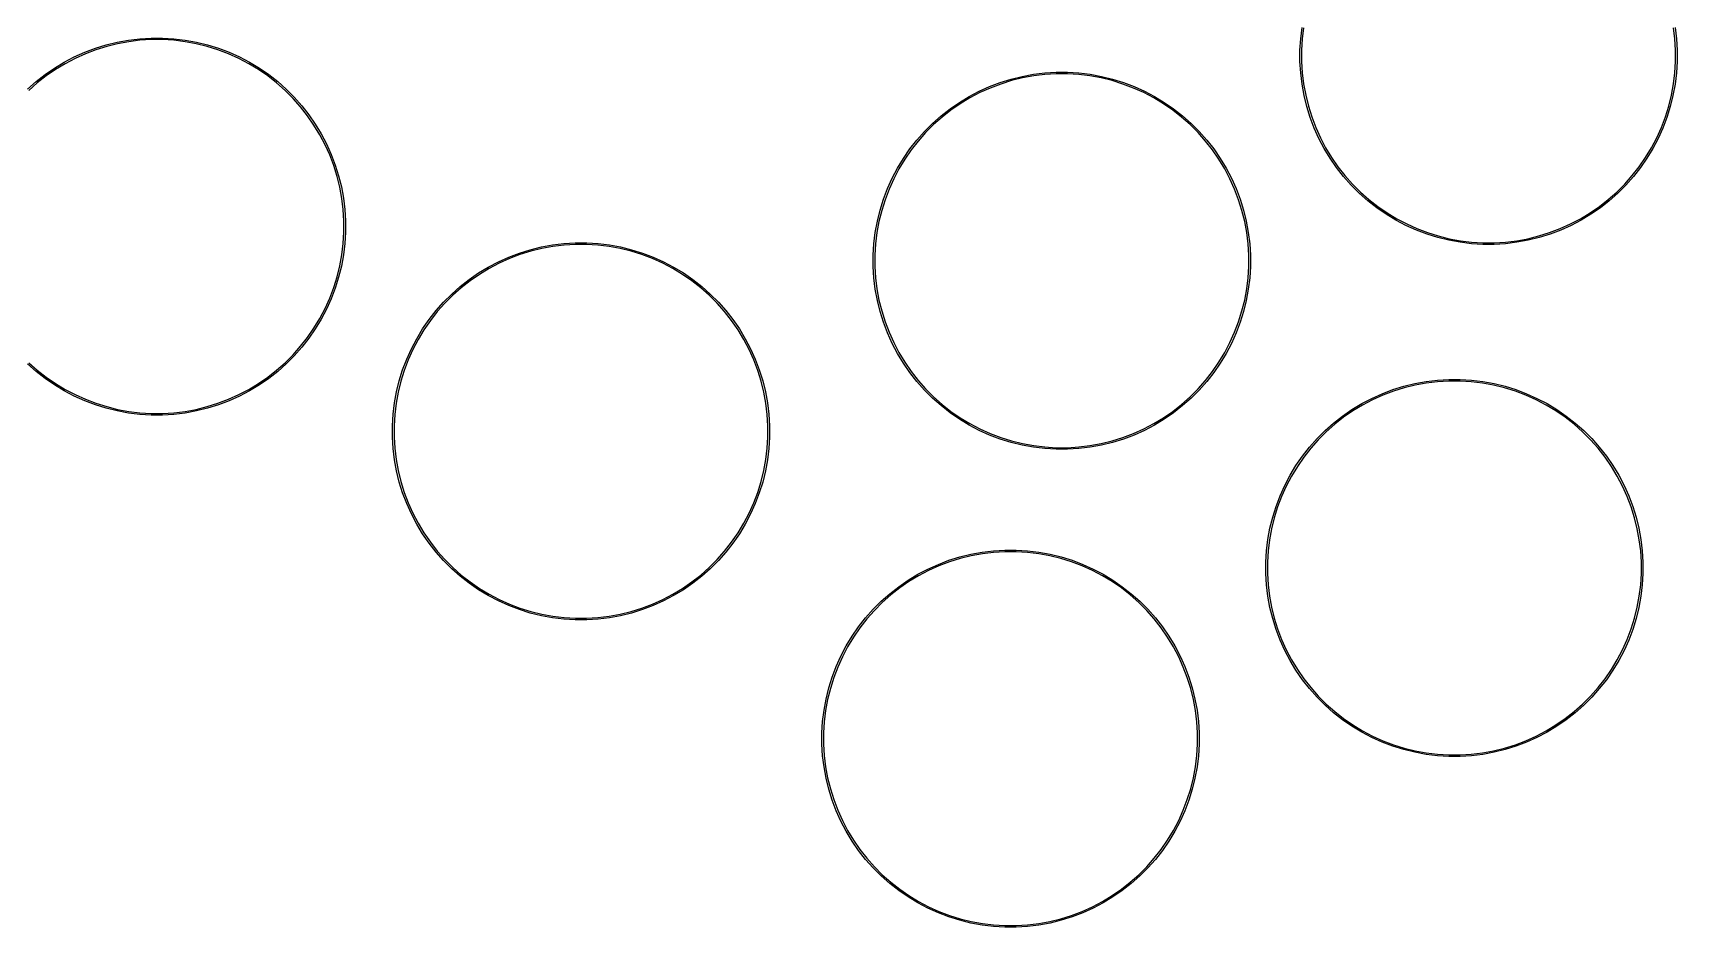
# Model space of a CAD drawing. Extents: x 50 to 347, y -240 to -30.
# Drawn here: x 150.7 to 247, y -133 to -80.7 of the extents above; entities that cross this region are included whole.
import ezdxf

# ---------------------------------------------------------------- set-up
doc = ezdxf.new("R2010")
doc.units = 0
doc.layers.add('BLACK', color=7, linetype='CONTINUOUS')

msp = doc.modelspace()

# ---------------------------------------------------------------- linework, layer by layer
at = {"layer": 'BLACK', "linetype": 'CONTINUOUS'}
for p, q in [((224.914809, -80.999453), (224.995266, -80.336833)), ((225.089186, -80.351128), (225.009421, -81.008051)), ((246.829511, -81.008051), (246.749746, -80.351128)), ((246.843666, -80.336833), (246.924123, -80.999453)), ((153.082133, -82.064542), (153.690814, -81.790597)), ((153.690814, -81.790597), (154.314925, -81.553903)), ((154.345915, -81.643708), (153.72717, -81.878368)), ((154.314925, -81.553903), (154.952189, -81.355324)), ((154.9777, -81.446836), (154.345915, -81.643708)), ((154.952189, -81.355324), (155.60028, -81.195584)), ((155.620219, -81.28847), (154.9777, -81.446836)), ((155.60028, -81.195584), (156.256833, -81.075266)), ((156.271128, -81.169186), (155.620219, -81.28847)), ((156.256833, -81.075266), (156.919453, -80.994809)), ((156.928051, -81.089421), (156.271128, -81.169186)), ((156.919453, -80.994809), (157.585723, -80.954507)), ((157.588592, -81.049466), (156.928051, -81.089421)), ((157.585723, -80.954507), (158.253209, -80.954507)), ((158.25034, -81.049466), (157.588592, -81.049466)), ((158.910881, -81.089421), (158.25034, -81.049466)), ((158.253209, -80.954507), (158.919479, -80.994809)), ((159.567804, -81.169186), (158.910881, -81.089421)), ((158.919479, -80.994809), (159.582099, -81.075266)), ((160.218713, -81.28847), (159.567804, -81.169186)), ((159.582099, -81.075266), (160.238652, -81.195584)), ((160.861232, -81.446836), (160.218713, -81.28847)), ((160.238652, -81.195584), (160.886743, -81.355324)), ((161.493017, -81.643708), (160.861232, -81.446836)), ((160.886743, -81.355324), (161.524007, -81.553903)), ((162.111762, -81.878368), (161.493017, -81.643708)), ((161.524007, -81.553903), (162.148118, -81.790597)), ((162.148118, -81.790597), (162.756799, -82.064542)), ((224.874507, -81.665723), (224.914809, -80.999453)), ((224.874507, -81.668592), (224.874507, -81.665723)), ((224.874507, -82.333209), (224.874507, -81.668592)), ((225.009421, -81.008051), (224.969466, -81.668592)), ((224.969466, -81.668592), (224.969466, -82.33034)), ((246.869466, -81.668592), (246.829511, -81.008051)), ((246.869466, -82.33034), (246.869466, -81.668592)), ((246.924123, -80.999453), (246.964425, -81.665723)), ((246.964425, -81.665723), (246.964425, -82.333209)), ((151.370549, -83.099231), (151.91988, -82.720055)), ((151.971461, -82.799835), (151.426853, -83.17575)), ((151.91988, -82.720055), (152.491103, -82.374739)), ((152.537773, -82.457487), (151.971461, -82.799835)), ((152.491103, -82.374739), (153.082133, -82.064542)), ((153.123722, -82.149958), (152.537773, -82.457487)), ((153.72717, -81.878368), (153.123722, -82.149958)), ((162.71521, -82.149958), (162.111762, -81.878368)), ((163.301159, -82.457487), (162.71521, -82.149958)), ((162.756799, -82.064542), (163.347829, -82.374739)), ((163.867471, -82.799835), (163.301159, -82.457487)), ((163.347829, -82.374739), (163.919052, -82.720055)), ((164.412079, -83.17575), (163.867471, -82.799835)), ((163.919052, -82.720055), (164.468383, -83.099231)), ((224.914809, -82.999479), (224.874507, -82.333209)), ((224.969466, -82.33034), (225.009421, -82.990881)), ((246.829511, -82.990881), (246.869466, -82.33034)), ((246.964425, -82.333209), (246.924123, -82.999479)), ((150.345493, -83.953508), (150.845114, -83.510883)), ((150.905936, -83.583863), (150.41061, -84.022683)), ((150.845114, -83.510883), (151.370549, -83.099231)), ((151.426853, -83.17575), (150.905936, -83.583863)), ((164.932996, -83.583863), (164.412079, -83.17575)), ((164.468383, -83.099231), (164.993818, -83.510883)), ((165.428322, -84.022683), (164.932996, -83.583863)), ((164.993818, -83.510883), (165.493439, -83.953508)), ((206.695814, -83.795597), (207.319925, -83.558903)), ((207.350915, -83.648708), (206.73217, -83.883368)), ((207.319925, -83.558903), (207.957189, -83.360324)), ((207.9827, -83.451836), (207.350915, -83.648708)), ((207.957189, -83.360324), (208.60528, -83.200584)), ((208.625219, -83.29347), (207.9827, -83.451836)), ((208.60528, -83.200584), (209.261833, -83.080266)), ((209.276128, -83.174186), (208.625219, -83.29347)), ((209.261833, -83.080266), (209.924453, -82.999809)), ((209.933051, -83.094421), (209.276128, -83.174186)), ((209.924453, -82.999809), (210.590723, -82.959507)), ((210.593592, -83.054466), (209.933051, -83.094421)), ((210.590723, -82.959507), (211.258209, -82.959507)), ((211.25534, -83.054466), (210.593592, -83.054466)), ((211.915881, -83.094421), (211.25534, -83.054466)), ((211.258209, -82.959507), (211.924479, -82.999809)), ((212.572804, -83.174186), (211.915881, -83.094421)), ((211.924479, -82.999809), (212.587099, -83.080266)), ((213.223713, -83.29347), (212.572804, -83.174186)), ((212.587099, -83.080266), (213.243652, -83.200584)), ((213.866232, -83.451836), (213.223713, -83.29347)), ((213.243652, -83.200584), (213.891743, -83.360324)), ((214.498017, -83.648708), (213.866232, -83.451836)), ((213.891743, -83.360324), (214.529007, -83.558903)), ((215.116762, -83.883368), (214.498017, -83.648708)), ((214.529007, -83.558903), (215.153118, -83.795597)), ((224.995266, -83.662099), (224.914809, -82.999479)), ((225.115584, -84.318652), (224.995266, -83.662099)), ((225.009421, -82.990881), (225.089186, -83.647804)), ((225.089186, -83.647804), (225.20847, -84.298713)), ((246.630462, -84.298713), (246.749746, -83.647804)), ((246.843666, -83.662099), (246.723348, -84.318652)), ((246.749746, -83.647804), (246.829511, -82.990881)), ((246.924123, -82.999479), (246.843666, -83.662099)), ((165.896249, -84.49061), (165.428322, -84.022683)), ((165.493439, -83.953508), (165.965424, -84.425493)), ((166.335069, -84.985936), (165.896249, -84.49061)), ((165.965424, -84.425493), (166.408049, -84.925114)), ((204.375549, -85.104231), (204.92488, -84.725055)), ((204.92488, -84.725055), (205.496103, -84.379739)), ((205.542773, -84.462487), (204.976461, -84.804835)), ((205.496103, -84.379739), (206.087133, -84.069542)), ((206.128722, -84.154958), (205.542773, -84.462487)), ((206.087133, -84.069542), (206.695814, -83.795597)), ((206.73217, -83.883368), (206.128722, -84.154958)), ((215.72021, -84.154958), (215.116762, -83.883368)), ((215.153118, -83.795597), (215.761799, -84.069542)), ((216.306159, -84.462487), (215.72021, -84.154958)), ((215.761799, -84.069542), (216.352829, -84.379739)), ((216.872471, -84.804835), (216.306159, -84.462487)), ((216.352829, -84.379739), (216.924052, -84.725055)), ((216.924052, -84.725055), (217.473383, -85.104231)), ((225.275324, -84.966743), (225.115584, -84.318652)), ((225.20847, -84.298713), (225.366836, -84.941232)), ((246.472096, -84.941232), (246.630462, -84.298713)), ((246.723348, -84.318652), (246.563608, -84.966743)), ((166.743182, -85.506853), (166.335069, -84.985936)), ((166.408049, -84.925114), (166.819701, -85.450549)), ((167.119097, -86.051461), (166.743182, -85.506853)), ((166.819701, -85.450549), (167.198877, -85.99988)), ((203.350493, -85.958508), (203.850114, -85.515883)), ((203.910936, -85.588863), (203.41561, -86.027683)), ((203.850114, -85.515883), (204.375549, -85.104231)), ((204.431853, -85.18075), (203.910936, -85.588863)), ((204.976461, -84.804835), (204.431853, -85.18075)), ((217.417079, -85.18075), (216.872471, -84.804835)), ((217.937996, -85.588863), (217.417079, -85.18075)), ((217.473383, -85.104231), (217.998818, -85.515883)), ((218.433322, -86.027683), (217.937996, -85.588863)), ((217.998818, -85.515883), (218.498439, -85.958508)), ((225.473903, -85.604007), (225.275324, -84.966743)), ((225.366836, -84.941232), (225.563708, -85.573017)), ((225.710597, -86.228118), (225.473903, -85.604007)), ((225.563708, -85.573017), (225.798368, -86.191762)), ((246.040564, -86.191762), (246.275224, -85.573017)), ((246.365029, -85.604007), (246.128335, -86.228118)), ((246.275224, -85.573017), (246.472096, -84.941232)), ((246.563608, -84.966743), (246.365029, -85.604007)), ((167.461445, -86.617773), (167.119097, -86.051461)), ((167.198877, -85.99988), (167.544193, -86.571103)), ((167.768974, -87.203722), (167.461445, -86.617773)), ((167.544193, -86.571103), (167.85439, -87.162133)), ((202.435883, -86.930114), (202.878508, -86.430493)), ((202.947683, -86.49561), (202.508863, -86.990936)), ((202.878508, -86.430493), (203.350493, -85.958508)), ((203.41561, -86.027683), (202.947683, -86.49561)), ((218.901249, -86.49561), (218.433322, -86.027683)), ((218.498439, -85.958508), (218.970424, -86.430493)), ((219.340069, -86.990936), (218.901249, -86.49561)), ((218.970424, -86.430493), (219.413049, -86.930114)), ((225.984542, -86.836799), (225.710597, -86.228118)), ((225.798368, -86.191762), (226.069958, -86.79521)), ((245.768974, -86.79521), (246.040564, -86.191762)), ((246.128335, -86.228118), (245.85439, -86.836799)), ((168.040564, -87.80717), (167.768974, -87.203722)), ((167.85439, -87.162133), (168.128335, -87.770814)), ((201.645055, -88.00488), (202.024231, -87.455549)), ((202.10075, -87.511853), (201.724835, -88.056461)), ((202.024231, -87.455549), (202.435883, -86.930114)), ((202.508863, -86.990936), (202.10075, -87.511853)), ((219.748182, -87.511853), (219.340069, -86.990936)), ((219.413049, -86.930114), (219.824701, -87.455549)), ((220.124097, -88.056461), (219.748182, -87.511853)), ((219.824701, -87.455549), (220.203877, -88.00488)), ((226.294739, -87.427829), (225.984542, -86.836799)), ((226.069958, -86.79521), (226.377487, -87.381159)), ((226.640055, -87.999052), (226.294739, -87.427829)), ((226.377487, -87.381159), (226.719835, -87.947471)), ((245.119097, -87.947471), (245.461445, -87.381159)), ((245.544193, -87.427829), (245.198877, -87.999052)), ((245.461445, -87.381159), (245.768974, -86.79521)), ((245.85439, -86.836799), (245.544193, -87.427829)), ((168.275224, -88.425915), (168.040564, -87.80717)), ((168.128335, -87.770814), (168.365029, -88.394925)), ((168.472096, -89.0577), (168.275224, -88.425915)), ((168.365029, -88.394925), (168.563608, -89.032189)), ((200.989542, -89.167133), (201.299739, -88.576103)), ((201.299739, -88.576103), (201.645055, -88.00488)), ((201.724835, -88.056461), (201.382487, -88.622773)), ((220.466445, -88.622773), (220.124097, -88.056461)), ((220.203877, -88.00488), (220.549193, -88.576103)), ((220.549193, -88.576103), (220.85939, -89.167133)), ((227.019231, -88.548383), (226.640055, -87.999052)), ((226.719835, -87.947471), (227.09575, -88.492079)), ((227.430883, -89.073818), (227.019231, -88.548383)), ((227.09575, -88.492079), (227.503863, -89.012996)), ((244.335069, -89.012996), (244.743182, -88.492079)), ((244.819701, -88.548383), (244.408049, -89.073818)), ((244.743182, -88.492079), (245.119097, -87.947471)), ((245.198877, -87.999052), (244.819701, -88.548383)), ((168.630462, -89.700219), (168.472096, -89.0577)), ((168.563608, -89.032189), (168.723348, -89.68028)), ((200.715597, -89.775814), (200.989542, -89.167133)), ((201.074958, -89.208722), (200.803368, -89.81217)), ((201.382487, -88.622773), (201.074958, -89.208722)), ((220.773974, -89.208722), (220.466445, -88.622773)), ((221.045564, -89.81217), (220.773974, -89.208722)), ((220.85939, -89.167133), (221.133335, -89.775814)), ((227.873508, -89.573439), (227.430883, -89.073818)), ((227.503863, -89.012996), (227.942683, -89.508322)), ((227.942683, -89.508322), (228.41061, -89.976249)), ((243.428322, -89.976249), (243.896249, -89.508322)), ((243.896249, -89.508322), (244.335069, -89.012996)), ((244.408049, -89.073818), (243.965424, -89.573439)), ((168.749746, -90.351128), (168.630462, -89.700219)), ((168.723348, -89.68028), (168.843666, -90.336833)), ((168.829511, -91.008051), (168.749746, -90.351128)), ((168.843666, -90.336833), (168.924123, -90.999453)), ((200.280324, -91.037189), (200.478903, -90.399925)), ((200.568708, -90.430915), (200.371836, -91.0627)), ((200.478903, -90.399925), (200.715597, -89.775814)), ((200.803368, -89.81217), (200.568708, -90.430915)), ((221.280224, -90.430915), (221.045564, -89.81217)), ((221.133335, -89.775814), (221.370029, -90.399925)), ((221.477096, -91.0627), (221.280224, -90.430915)), ((221.370029, -90.399925), (221.568608, -91.037189)), ((228.345493, -90.045424), (227.873508, -89.573439)), ((228.845114, -90.488049), (228.345493, -90.045424)), ((228.41061, -89.976249), (228.905936, -90.415069)), ((229.370549, -90.899701), (228.845114, -90.488049)), ((228.905936, -90.415069), (229.426853, -90.823182)), ((242.412079, -90.823182), (242.932996, -90.415069)), ((242.993818, -90.488049), (242.468383, -90.899701)), ((242.932996, -90.415069), (243.428322, -89.976249)), ((243.493439, -90.045424), (242.993818, -90.488049)), ((243.965424, -89.573439), (243.493439, -90.045424)), ((168.869466, -91.668592), (168.829511, -91.008051)), ((168.924123, -90.999453), (168.964425, -91.665723)), ((200.120584, -91.68528), (200.280324, -91.037189)), ((200.371836, -91.0627), (200.21347, -91.705219)), ((221.635462, -91.705219), (221.477096, -91.0627)), ((221.568608, -91.037189), (221.728348, -91.68528)), ((229.91988, -91.278877), (229.370549, -90.899701)), ((229.426853, -90.823182), (229.971461, -91.199097)), ((230.491103, -91.624193), (229.91988, -91.278877)), ((229.971461, -91.199097), (230.537773, -91.541445)), ((241.301159, -91.541445), (241.867471, -91.199097)), ((241.919052, -91.278877), (241.347829, -91.624193)), ((241.867471, -91.199097), (242.412079, -90.823182)), ((242.468383, -90.899701), (241.919052, -91.278877)), ((168.829511, -92.990881), (168.869466, -92.33034)), ((168.869466, -92.33034), (168.869466, -91.668592)), ((168.964425, -92.333209), (168.924123, -92.999479)), ((168.964425, -91.665723), (168.964425, -92.333209)), ((199.919809, -93.004453), (200.000266, -92.341833)), ((200.000266, -92.341833), (200.120584, -91.68528)), ((200.094186, -92.356128), (200.014421, -93.013051)), ((200.21347, -91.705219), (200.094186, -92.356128)), ((221.754746, -92.356128), (221.635462, -91.705219)), ((221.728348, -91.68528), (221.848666, -92.341833)), ((221.834511, -93.013051), (221.754746, -92.356128)), ((221.848666, -92.341833), (221.929123, -93.004453)), ((231.082133, -91.93439), (230.491103, -91.624193)), ((230.537773, -91.541445), (231.123722, -91.848974)), ((231.690814, -92.208335), (231.082133, -91.93439)), ((231.123722, -91.848974), (231.72717, -92.120564)), ((232.314925, -92.445029), (231.690814, -92.208335)), ((231.72717, -92.120564), (232.345915, -92.355224)), ((232.952189, -92.643608), (232.314925, -92.445029)), ((232.345915, -92.355224), (232.9777, -92.552096)), ((238.861232, -92.552096), (239.493017, -92.355224)), ((239.524007, -92.445029), (238.886743, -92.643608)), ((239.493017, -92.355224), (240.111762, -92.120564)), ((240.148118, -92.208335), (239.524007, -92.445029)), ((240.111762, -92.120564), (240.71521, -91.848974)), ((240.756799, -91.93439), (240.148118, -92.208335)), ((240.71521, -91.848974), (241.301159, -91.541445)), ((241.347829, -91.624193), (240.756799, -91.93439)), ((168.749746, -93.647804), (168.829511, -92.990881)), ((168.924123, -92.999479), (168.843666, -93.662099)), ((179.154925, -93.553903), (179.792189, -93.355324)), ((179.792189, -93.355324), (180.44028, -93.195584)), ((180.460219, -93.28847), (179.8177, -93.446836)), ((180.44028, -93.195584), (181.096833, -93.075266)), ((181.111128, -93.169186), (180.460219, -93.28847)), ((181.096833, -93.075266), (181.759453, -92.994809)), ((181.768051, -93.089421), (181.111128, -93.169186)), ((181.759453, -92.994809), (182.425723, -92.954507)), ((182.428592, -93.049466), (181.768051, -93.089421)), ((182.425723, -92.954507), (183.093209, -92.954507)), ((183.09034, -93.049466), (182.428592, -93.049466)), ((183.750881, -93.089421), (183.09034, -93.049466)), ((183.093209, -92.954507), (183.759479, -92.994809)), ((184.407804, -93.169186), (183.750881, -93.089421)), ((183.759479, -92.994809), (184.422099, -93.075266)), ((185.058713, -93.28847), (184.407804, -93.169186)), ((184.422099, -93.075266), (185.078652, -93.195584)), ((185.701232, -93.446836), (185.058713, -93.28847)), ((185.078652, -93.195584), (185.726743, -93.355324)), ((185.726743, -93.355324), (186.364007, -93.553903)), ((199.879507, -93.670723), (199.919809, -93.004453)), ((200.014421, -93.013051), (199.974466, -93.673592)), ((221.874466, -93.673592), (221.834511, -93.013051)), ((221.929123, -93.004453), (221.969425, -93.670723)), ((233.60028, -92.803348), (232.952189, -92.643608)), ((232.9777, -92.552096), (233.620219, -92.710462)), ((234.256833, -92.923666), (233.60028, -92.803348)), ((233.620219, -92.710462), (234.271128, -92.829746)), ((234.919453, -93.004123), (234.256833, -92.923666)), ((234.271128, -92.829746), (234.928051, -92.909511)), ((235.585723, -93.044425), (234.919453, -93.004123)), ((234.928051, -92.909511), (235.588592, -92.949466)), ((236.253209, -93.044425), (235.585723, -93.044425)), ((235.588592, -92.949466), (236.25034, -92.949466)), ((236.25034, -92.949466), (236.910881, -92.909511)), ((236.919479, -93.004123), (236.253209, -93.044425)), ((236.910881, -92.909511), (237.567804, -92.829746)), ((237.582099, -92.923666), (236.919479, -93.004123)), ((237.567804, -92.829746), (238.218713, -92.710462)), ((238.238652, -92.803348), (237.582099, -92.923666)), ((238.218713, -92.710462), (238.861232, -92.552096)), ((238.886743, -92.643608), (238.238652, -92.803348)), ((168.472096, -94.941232), (168.630462, -94.298713)), ((168.723348, -94.318652), (168.563608, -94.966743)), ((168.630462, -94.298713), (168.749746, -93.647804)), ((168.843666, -93.662099), (168.723348, -94.318652)), ((176.75988, -94.720055), (177.331103, -94.374739)), ((177.331103, -94.374739), (177.922133, -94.064542)), ((177.963722, -94.149958), (177.377773, -94.457487)), ((177.922133, -94.064542), (178.530814, -93.790597)), ((178.56717, -93.878368), (177.963722, -94.149958)), ((178.530814, -93.790597), (179.154925, -93.553903)), ((179.185915, -93.643708), (178.56717, -93.878368)), ((179.8177, -93.446836), (179.185915, -93.643708)), ((186.333017, -93.643708), (185.701232, -93.446836)), ((186.951762, -93.878368), (186.333017, -93.643708)), ((186.364007, -93.553903), (186.988118, -93.790597)), ((187.55521, -94.149958), (186.951762, -93.878368)), ((186.988118, -93.790597), (187.596799, -94.064542)), ((188.141159, -94.457487), (187.55521, -94.149958)), ((187.596799, -94.064542), (188.187829, -94.374739)), ((188.187829, -94.374739), (188.759052, -94.720055)), ((199.879507, -93.673592), (199.879507, -93.670723)), ((199.879507, -94.338209), (199.879507, -93.673592)), ((199.919809, -95.004479), (199.879507, -94.338209)), ((199.974466, -93.673592), (199.974466, -94.33534)), ((199.974466, -94.33534), (200.014421, -94.995881)), ((221.834511, -94.995881), (221.874466, -94.33534)), ((221.874466, -94.33534), (221.874466, -93.673592)), ((221.969425, -94.338209), (221.929123, -95.004479)), ((221.969425, -93.670723), (221.969425, -94.338209)), ((168.275224, -95.573017), (168.472096, -94.941232)), ((168.563608, -94.966743), (168.365029, -95.604007)), ((175.685114, -95.510883), (176.210549, -95.099231)), ((176.266853, -95.17575), (175.745936, -95.583863)), ((176.210549, -95.099231), (176.75988, -94.720055)), ((176.811461, -94.799835), (176.266853, -95.17575)), ((177.377773, -94.457487), (176.811461, -94.799835)), ((188.707471, -94.799835), (188.141159, -94.457487)), ((189.252079, -95.17575), (188.707471, -94.799835)), ((188.759052, -94.720055), (189.308383, -95.099231)), ((189.772996, -95.583863), (189.252079, -95.17575)), ((189.308383, -95.099231), (189.833818, -95.510883)), ((200.000266, -95.667099), (199.919809, -95.004479)), ((200.014421, -94.995881), (200.094186, -95.652804)), ((221.754746, -95.652804), (221.834511, -94.995881)), ((221.929123, -95.004479), (221.848666, -95.667099)), ((167.768974, -96.79521), (168.040564, -96.191762)), ((168.128335, -96.228118), (167.85439, -96.836799)), ((168.040564, -96.191762), (168.275224, -95.573017)), ((168.365029, -95.604007), (168.128335, -96.228118)), ((174.713508, -96.425493), (175.185493, -95.953508)), ((175.25061, -96.022683), (174.782683, -96.49061)), ((175.185493, -95.953508), (175.685114, -95.510883)), ((175.745936, -95.583863), (175.25061, -96.022683)), ((190.268322, -96.022683), (189.772996, -95.583863)), ((189.833818, -95.510883), (190.333439, -95.953508)), ((190.736249, -96.49061), (190.268322, -96.022683)), ((190.333439, -95.953508), (190.805424, -96.425493)), ((200.120584, -96.323652), (200.000266, -95.667099)), ((200.094186, -95.652804), (200.21347, -96.303713)), ((200.21347, -96.303713), (200.371836, -96.946232)), ((221.477096, -96.946232), (221.635462, -96.303713)), ((221.635462, -96.303713), (221.754746, -95.652804)), ((221.848666, -95.667099), (221.728348, -96.323652)), ((167.461445, -97.381159), (167.768974, -96.79521)), ((167.85439, -96.836799), (167.544193, -97.427829)), ((173.859231, -97.450549), (174.270883, -96.925114)), ((174.343863, -96.985936), (173.93575, -97.506853)), ((174.270883, -96.925114), (174.713508, -96.425493)), ((174.782683, -96.49061), (174.343863, -96.985936)), ((191.175069, -96.985936), (190.736249, -96.49061)), ((190.805424, -96.425493), (191.248049, -96.925114)), ((191.583182, -97.506853), (191.175069, -96.985936)), ((191.248049, -96.925114), (191.659701, -97.450549)), ((200.280324, -96.971743), (200.120584, -96.323652)), ((200.478903, -97.609007), (200.280324, -96.971743)), ((200.371836, -96.946232), (200.568708, -97.578017)), ((221.280224, -97.578017), (221.477096, -96.946232)), ((221.568608, -96.971743), (221.370029, -97.609007)), ((221.728348, -96.323652), (221.568608, -96.971743)), ((166.743182, -98.492079), (167.119097, -97.947471)), ((167.198877, -97.999052), (166.819701, -98.548383)), ((167.119097, -97.947471), (167.461445, -97.381159)), ((167.544193, -97.427829), (167.198877, -97.999052)), ((173.134739, -98.571103), (173.480055, -97.99988)), ((173.559835, -98.051461), (173.217487, -98.617773)), ((173.480055, -97.99988), (173.859231, -97.450549)), ((173.93575, -97.506853), (173.559835, -98.051461)), ((191.959097, -98.051461), (191.583182, -97.506853)), ((191.659701, -97.450549), (192.038877, -97.99988)), ((192.301445, -98.617773), (191.959097, -98.051461)), ((192.038877, -97.99988), (192.384193, -98.571103)), ((200.715597, -98.233118), (200.478903, -97.609007)), ((200.568708, -97.578017), (200.803368, -98.196762)), ((200.989542, -98.841799), (200.715597, -98.233118)), ((200.803368, -98.196762), (201.074958, -98.80021)), ((220.773974, -98.80021), (221.045564, -98.196762)), ((221.133335, -98.233118), (220.85939, -98.841799)), ((221.045564, -98.196762), (221.280224, -97.578017)), ((221.370029, -97.609007), (221.133335, -98.233118)), ((165.896249, -99.508322), (166.335069, -99.012996)), ((166.408049, -99.073818), (165.965424, -99.573439)), ((166.335069, -99.012996), (166.743182, -98.492079)), ((166.819701, -98.548383), (166.408049, -99.073818)), ((172.550597, -99.770814), (172.824542, -99.162133)), ((172.824542, -99.162133), (173.134739, -98.571103)), ((173.217487, -98.617773), (172.909958, -99.203722)), ((192.608974, -99.203722), (192.301445, -98.617773)), ((192.384193, -98.571103), (192.69439, -99.162133)), ((192.69439, -99.162133), (192.968335, -99.770814)), ((201.299739, -99.432829), (200.989542, -98.841799)), ((201.074958, -98.80021), (201.382487, -99.386159)), ((220.466445, -99.386159), (220.773974, -98.80021)), ((220.85939, -98.841799), (220.549193, -99.432829)), ((150.845114, -100.488049), (150.345493, -100.045424)), ((150.41061, -99.976249), (150.905936, -100.415069)), ((164.932996, -100.415069), (165.428322, -99.976249)), ((165.493439, -100.045424), (164.993818, -100.488049)), ((165.428322, -99.976249), (165.896249, -99.508322)), ((165.965424, -99.573439), (165.493439, -100.045424)), ((172.313903, -100.394925), (172.550597, -99.770814)), ((172.638368, -99.80717), (172.403708, -100.425915)), ((172.909958, -99.203722), (172.638368, -99.80717)), ((192.880564, -99.80717), (192.608974, -99.203722)), ((193.115224, -100.425915), (192.880564, -99.80717)), ((192.968335, -99.770814), (193.205029, -100.394925)), ((201.645055, -100.004052), (201.299739, -99.432829)), ((201.382487, -99.386159), (201.724835, -99.952471)), ((202.024231, -100.553383), (201.645055, -100.004052)), ((201.724835, -99.952471), (202.10075, -100.497079)), ((219.748182, -100.497079), (220.124097, -99.952471)), ((220.203877, -100.004052), (219.824701, -100.553383)), ((220.124097, -99.952471), (220.466445, -99.386159)), ((220.549193, -99.432829), (220.203877, -100.004052)), ((151.370549, -100.899701), (150.845114, -100.488049)), ((150.905936, -100.415069), (151.426853, -100.823182)), ((151.91988, -101.278877), (151.370549, -100.899701)), ((151.426853, -100.823182), (151.971461, -101.199097)), ((163.867471, -101.199097), (164.412079, -100.823182)), ((164.468383, -100.899701), (163.919052, -101.278877)), ((164.412079, -100.823182), (164.932996, -100.415069)), ((164.993818, -100.488049), (164.468383, -100.899701)), ((171.955584, -101.68028), (172.115324, -101.032189)), ((172.206836, -101.0577), (172.04847, -101.700219)), ((172.115324, -101.032189), (172.313903, -100.394925)), ((172.403708, -100.425915), (172.206836, -101.0577)), ((193.312096, -101.0577), (193.115224, -100.425915)), ((193.205029, -100.394925), (193.403608, -101.032189)), ((193.470462, -101.700219), (193.312096, -101.0577)), ((193.403608, -101.032189), (193.563348, -101.68028)), ((202.435883, -101.078818), (202.024231, -100.553383)), ((202.10075, -100.497079), (202.508863, -101.017996)), ((202.878508, -101.578439), (202.435883, -101.078818)), ((202.508863, -101.017996), (202.947683, -101.513322)), ((218.901249, -101.513322), (219.340069, -101.017996)), ((219.413049, -101.078818), (218.970424, -101.578439)), ((219.340069, -101.017996), (219.748182, -100.497079)), ((219.824701, -100.553383), (219.413049, -101.078818)), ((231.60028, -101.195584), (232.256833, -101.075266)), ((232.256833, -101.075266), (232.919453, -100.994809)), ((232.928051, -101.089421), (232.271128, -101.169186)), ((232.919453, -100.994809), (233.585723, -100.954507)), ((233.588592, -101.049466), (232.928051, -101.089421)), ((233.585723, -100.954507), (234.253209, -100.954507)), ((234.25034, -101.049466), (233.588592, -101.049466)), ((234.910881, -101.089421), (234.25034, -101.049466)), ((234.253209, -100.954507), (234.919479, -100.994809)), ((235.567804, -101.169186), (234.910881, -101.089421)), ((234.919479, -100.994809), (235.582099, -101.075266)), ((235.582099, -101.075266), (236.238652, -101.195584)), ((152.491103, -101.624193), (151.91988, -101.278877)), ((151.971461, -101.199097), (152.537773, -101.541445)), ((153.082133, -101.93439), (152.491103, -101.624193)), ((152.537773, -101.541445), (153.123722, -101.848974)), ((153.690814, -102.208335), (153.082133, -101.93439)), ((153.123722, -101.848974), (153.72717, -102.120564)), ((162.111762, -102.120564), (162.71521, -101.848974)), ((162.756799, -101.93439), (162.148118, -102.208335)), ((162.71521, -101.848974), (163.301159, -101.541445)), ((163.347829, -101.624193), (162.756799, -101.93439)), ((163.301159, -101.541445), (163.867471, -101.199097)), ((163.919052, -101.278877), (163.347829, -101.624193)), ((171.835266, -102.336833), (171.955584, -101.68028)), ((172.04847, -101.700219), (171.929186, -102.351128)), ((193.589746, -102.351128), (193.470462, -101.700219)), ((193.563348, -101.68028), (193.683666, -102.336833)), ((203.350493, -102.050424), (202.878508, -101.578439)), ((202.947683, -101.513322), (203.41561, -101.981249)), ((203.850114, -102.493049), (203.350493, -102.050424)), ((203.41561, -101.981249), (203.910936, -102.420069)), ((217.937996, -102.420069), (218.433322, -101.981249)), ((218.498439, -102.050424), (217.998818, -102.493049)), ((218.433322, -101.981249), (218.901249, -101.513322)), ((218.970424, -101.578439), (218.498439, -102.050424)), ((228.491103, -102.374739), (229.082133, -102.064542)), ((229.082133, -102.064542), (229.690814, -101.790597)), ((229.72717, -101.878368), (229.123722, -102.149958)), ((229.690814, -101.790597), (230.314925, -101.553903)), ((230.345915, -101.643708), (229.72717, -101.878368)), ((230.314925, -101.553903), (230.952189, -101.355324)), ((230.9777, -101.446836), (230.345915, -101.643708)), ((230.952189, -101.355324), (231.60028, -101.195584)), ((231.620219, -101.28847), (230.9777, -101.446836)), ((232.271128, -101.169186), (231.620219, -101.28847)), ((236.218713, -101.28847), (235.567804, -101.169186)), ((236.861232, -101.446836), (236.218713, -101.28847)), ((236.238652, -101.195584), (236.886743, -101.355324)), ((237.493017, -101.643708), (236.861232, -101.446836)), ((236.886743, -101.355324), (237.524007, -101.553903)), ((238.111762, -101.878368), (237.493017, -101.643708)), ((237.524007, -101.553903), (238.148118, -101.790597)), ((238.71521, -102.149958), (238.111762, -101.878368)), ((238.148118, -101.790597), (238.756799, -102.064542)), ((238.756799, -102.064542), (239.347829, -102.374739)), ((154.314925, -102.445029), (153.690814, -102.208335)), ((153.72717, -102.120564), (154.345915, -102.355224)), ((154.952189, -102.643608), (154.314925, -102.445029)), ((154.345915, -102.355224), (154.9777, -102.552096)), ((155.60028, -102.803348), (154.952189, -102.643608)), ((154.9777, -102.552096), (155.620219, -102.710462)), ((156.256833, -102.923666), (155.60028, -102.803348)), ((155.620219, -102.710462), (156.271128, -102.829746)), ((156.919453, -103.004123), (156.256833, -102.923666)), ((156.271128, -102.829746), (156.928051, -102.909511)), ((157.585723, -103.044425), (156.919453, -103.004123)), ((156.928051, -102.909511), (157.588592, -102.949466)), ((158.253209, -103.044425), (157.585723, -103.044425)), ((157.588592, -102.949466), (158.25034, -102.949466)), ((158.25034, -102.949466), (158.910881, -102.909511)), ((158.919479, -103.004123), (158.253209, -103.044425)), ((158.910881, -102.909511), (159.567804, -102.829746)), ((159.582099, -102.923666), (158.919479, -103.004123)), ((159.567804, -102.829746), (160.218713, -102.710462)), ((160.238652, -102.803348), (159.582099, -102.923666)), ((160.218713, -102.710462), (160.861232, -102.552096)), ((160.886743, -102.643608), (160.238652, -102.803348)), ((160.861232, -102.552096), (161.493017, -102.355224)), ((161.524007, -102.445029), (160.886743, -102.643608)), ((161.493017, -102.355224), (162.111762, -102.120564)), ((162.148118, -102.208335), (161.524007, -102.445029)), ((171.714507, -103.665723), (171.754809, -102.999453)), ((171.754809, -102.999453), (171.835266, -102.336833)), ((171.849421, -103.008051), (171.809466, -103.668592)), ((171.929186, -102.351128), (171.849421, -103.008051)), ((193.669511, -103.008051), (193.589746, -102.351128)), ((193.709466, -103.668592), (193.669511, -103.008051)), ((193.683666, -102.336833), (193.764123, -102.999453)), ((193.764123, -102.999453), (193.804425, -103.665723)), ((204.375549, -102.904701), (203.850114, -102.493049)), ((203.910936, -102.420069), (204.431853, -102.828182)), ((204.92488, -103.283877), (204.375549, -102.904701)), ((204.431853, -102.828182), (204.976461, -103.204097)), ((216.872471, -103.204097), (217.417079, -102.828182)), ((217.473383, -102.904701), (216.924052, -103.283877)), ((217.417079, -102.828182), (217.937996, -102.420069)), ((217.998818, -102.493049), (217.473383, -102.904701)), ((227.370549, -103.099231), (227.91988, -102.720055)), ((227.971461, -102.799835), (227.426853, -103.17575)), ((227.91988, -102.720055), (228.491103, -102.374739)), ((228.537773, -102.457487), (227.971461, -102.799835)), ((229.123722, -102.149958), (228.537773, -102.457487)), ((239.301159, -102.457487), (238.71521, -102.149958)), ((239.867471, -102.799835), (239.301159, -102.457487)), ((239.347829, -102.374739), (239.919052, -102.720055)), ((240.412079, -103.17575), (239.867471, -102.799835)), ((239.919052, -102.720055), (240.468383, -103.099231)), ((171.714507, -103.668592), (171.714507, -103.665723)), ((171.714507, -104.333209), (171.714507, -103.668592)), ((171.809466, -103.668592), (171.809466, -104.33034)), ((193.709466, -104.33034), (193.709466, -103.668592)), ((193.804425, -103.665723), (193.804425, -104.333209)), ((205.496103, -103.629193), (204.92488, -103.283877)), ((204.976461, -103.204097), (205.542773, -103.546445)), ((206.087133, -103.93939), (205.496103, -103.629193)), ((205.542773, -103.546445), (206.128722, -103.853974)), ((206.695814, -104.213335), (206.087133, -103.93939)), ((206.128722, -103.853974), (206.73217, -104.125564)), ((215.116762, -104.125564), (215.72021, -103.853974)), ((215.761799, -103.93939), (215.153118, -104.213335)), ((215.72021, -103.853974), (216.306159, -103.546445)), ((216.352829, -103.629193), (215.761799, -103.93939)), ((216.306159, -103.546445), (216.872471, -103.204097)), ((216.924052, -103.283877), (216.352829, -103.629193)), ((225.873508, -104.425493), (226.345493, -103.953508)), ((226.345493, -103.953508), (226.845114, -103.510883)), ((226.905936, -103.583863), (226.41061, -104.022683)), ((226.845114, -103.510883), (227.370549, -103.099231)), ((227.426853, -103.17575), (226.905936, -103.583863)), ((240.932996, -103.583863), (240.412079, -103.17575)), ((240.468383, -103.099231), (240.993818, -103.510883)), ((241.428322, -104.022683), (240.932996, -103.583863)), ((240.993818, -103.510883), (241.493439, -103.953508)), ((241.493439, -103.953508), (241.965424, -104.425493)), ((171.754809, -104.999479), (171.714507, -104.333209)), ((171.809466, -104.33034), (171.849421, -104.990881)), ((193.669511, -104.990881), (193.709466, -104.33034)), ((193.804425, -104.333209), (193.764123, -104.999479)), ((207.319925, -104.450029), (206.695814, -104.213335)), ((206.73217, -104.125564), (207.350915, -104.360224)), ((207.957189, -104.648608), (207.319925, -104.450029)), ((207.350915, -104.360224), (207.9827, -104.557096)), ((208.60528, -104.808348), (207.957189, -104.648608)), ((207.9827, -104.557096), (208.625219, -104.715462)), ((209.261833, -104.928666), (208.60528, -104.808348)), ((208.625219, -104.715462), (209.276128, -104.834746)), ((209.924453, -105.009123), (209.261833, -104.928666)), ((209.276128, -104.834746), (209.933051, -104.914511)), ((209.933051, -104.914511), (210.593592, -104.954466)), ((210.593592, -104.954466), (211.25534, -104.954466)), ((211.25534, -104.954466), (211.915881, -104.914511)), ((211.915881, -104.914511), (212.572804, -104.834746)), ((212.587099, -104.928666), (211.924479, -105.009123)), ((212.572804, -104.834746), (213.223713, -104.715462)), ((213.243652, -104.808348), (212.587099, -104.928666)), ((213.223713, -104.715462), (213.866232, -104.557096)), ((213.891743, -104.648608), (213.243652, -104.808348)), ((213.866232, -104.557096), (214.498017, -104.360224)), ((214.529007, -104.450029), (213.891743, -104.648608)), ((214.498017, -104.360224), (215.116762, -104.125564)), ((215.153118, -104.213335), (214.529007, -104.450029)), ((225.019231, -105.450549), (225.430883, -104.925114)), ((225.430883, -104.925114), (225.873508, -104.425493)), ((225.942683, -104.49061), (225.503863, -104.985936)), ((226.41061, -104.022683), (225.942683, -104.49061)), ((241.896249, -104.49061), (241.428322, -104.022683)), ((242.335069, -104.985936), (241.896249, -104.49061)), ((241.965424, -104.425493), (242.408049, -104.925114)), ((242.408049, -104.925114), (242.819701, -105.450549)), ((171.835266, -105.662099), (171.754809, -104.999479)), ((171.955584, -106.318652), (171.835266, -105.662099)), ((171.849421, -104.990881), (171.929186, -105.647804)), ((171.929186, -105.647804), (172.04847, -106.298713)), ((193.470462, -106.298713), (193.589746, -105.647804)), ((193.683666, -105.662099), (193.563348, -106.318652)), ((193.589746, -105.647804), (193.669511, -104.990881)), ((193.764123, -104.999479), (193.683666, -105.662099)), ((210.590723, -105.049425), (209.924453, -105.009123)), ((211.258209, -105.049425), (210.590723, -105.049425)), ((211.924479, -105.009123), (211.258209, -105.049425)), ((224.640055, -105.99988), (225.019231, -105.450549)), ((225.09575, -105.506853), (224.719835, -106.051461)), ((225.503863, -104.985936), (225.09575, -105.506853)), ((242.743182, -105.506853), (242.335069, -104.985936)), ((243.119097, -106.051461), (242.743182, -105.506853)), ((242.819701, -105.450549), (243.198877, -105.99988)), ((172.115324, -106.966743), (171.955584, -106.318652)), ((172.04847, -106.298713), (172.206836, -106.941232)), ((193.312096, -106.941232), (193.470462, -106.298713)), ((193.563348, -106.318652), (193.403608, -106.966743)), ((223.984542, -107.162133), (224.294739, -106.571103)), ((224.377487, -106.617773), (224.069958, -107.203722)), ((224.294739, -106.571103), (224.640055, -105.99988)), ((224.719835, -106.051461), (224.377487, -106.617773)), ((243.461445, -106.617773), (243.119097, -106.051461)), ((243.198877, -105.99988), (243.544193, -106.571103)), ((243.768974, -107.203722), (243.461445, -106.617773)), ((243.544193, -106.571103), (243.85439, -107.162133)), ((172.313903, -107.604007), (172.115324, -106.966743)), ((172.206836, -106.941232), (172.403708, -107.573017)), ((172.550597, -108.228118), (172.313903, -107.604007)), ((172.403708, -107.573017), (172.638368, -108.191762)), ((192.880564, -108.191762), (193.115224, -107.573017)), ((193.205029, -107.604007), (192.968335, -108.228118)), ((193.115224, -107.573017), (193.312096, -106.941232)), ((193.403608, -106.966743), (193.205029, -107.604007)), ((223.473903, -108.394925), (223.710597, -107.770814)), ((223.798368, -107.80717), (223.563708, -108.425915)), ((223.710597, -107.770814), (223.984542, -107.162133)), ((224.069958, -107.203722), (223.798368, -107.80717)), ((244.040564, -107.80717), (243.768974, -107.203722)), ((243.85439, -107.162133), (244.128335, -107.770814)), ((244.275224, -108.425915), (244.040564, -107.80717)), ((244.128335, -107.770814), (244.365029, -108.394925)), ((172.824542, -108.836799), (172.550597, -108.228118)), ((172.638368, -108.191762), (172.909958, -108.79521)), ((172.909958, -108.79521), (173.217487, -109.381159)), ((192.301445, -109.381159), (192.608974, -108.79521)), ((192.608974, -108.79521), (192.880564, -108.191762)), ((192.968335, -108.228118), (192.69439, -108.836799)), ((223.275324, -109.032189), (223.473903, -108.394925)), ((223.563708, -108.425915), (223.366836, -109.0577)), ((244.472096, -109.0577), (244.275224, -108.425915)), ((244.365029, -108.394925), (244.563608, -109.032189)), ((173.134739, -109.427829), (172.824542, -108.836799)), ((173.480055, -109.999052), (173.134739, -109.427829)), ((173.217487, -109.381159), (173.559835, -109.947471)), ((191.959097, -109.947471), (192.301445, -109.381159)), ((192.384193, -109.427829), (192.038877, -109.999052)), ((192.69439, -108.836799), (192.384193, -109.427829)), ((222.995266, -110.336833), (223.115584, -109.68028)), ((223.20847, -109.700219), (223.089186, -110.351128)), ((223.115584, -109.68028), (223.275324, -109.032189)), ((223.366836, -109.0577), (223.20847, -109.700219)), ((244.630462, -109.700219), (244.472096, -109.0577)), ((244.563608, -109.032189), (244.723348, -109.68028)), ((244.749746, -110.351128), (244.630462, -109.700219)), ((244.723348, -109.68028), (244.843666, -110.336833)), ((173.859231, -110.548383), (173.480055, -109.999052)), ((173.559835, -109.947471), (173.93575, -110.492079)), ((174.270883, -111.073818), (173.859231, -110.548383)), ((173.93575, -110.492079), (174.343863, -111.012996)), ((191.175069, -111.012996), (191.583182, -110.492079)), ((191.659701, -110.548383), (191.248049, -111.073818)), ((191.583182, -110.492079), (191.959097, -109.947471)), ((192.038877, -109.999052), (191.659701, -110.548383)), ((222.914809, -110.999453), (222.995266, -110.336833)), ((223.089186, -110.351128), (223.009421, -111.008051)), ((244.829511, -111.008051), (244.749746, -110.351128)), ((244.843666, -110.336833), (244.924123, -110.999453)), ((174.713508, -111.573439), (174.270883, -111.073818)), ((174.343863, -111.012996), (174.782683, -111.508322)), ((175.185493, -112.045424), (174.713508, -111.573439)), ((174.782683, -111.508322), (175.25061, -111.976249)), ((190.268322, -111.976249), (190.736249, -111.508322)), ((190.805424, -111.573439), (190.333439, -112.045424)), ((190.736249, -111.508322), (191.175069, -111.012996)), ((191.248049, -111.073818), (190.805424, -111.573439)), ((203.690814, -111.790597), (204.314925, -111.553903)), ((204.345915, -111.643708), (203.72717, -111.878368)), ((204.314925, -111.553903), (204.952189, -111.355324)), ((204.9777, -111.446836), (204.345915, -111.643708)), ((204.952189, -111.355324), (205.60028, -111.195584)), ((205.620219, -111.28847), (204.9777, -111.446836)), ((205.60028, -111.195584), (206.256833, -111.075266)), ((206.271128, -111.169186), (205.620219, -111.28847)), ((206.256833, -111.075266), (206.919453, -110.994809)), ((206.928051, -111.089421), (206.271128, -111.169186)), ((206.919453, -110.994809), (207.585723, -110.954507)), ((207.588592, -111.049466), (206.928051, -111.089421)), ((207.585723, -110.954507), (208.253209, -110.954507)), ((208.25034, -111.049466), (207.588592, -111.049466)), ((208.910881, -111.089421), (208.25034, -111.049466)), ((208.253209, -110.954507), (208.919479, -110.994809)), ((209.567804, -111.169186), (208.910881, -111.089421)), ((208.919479, -110.994809), (209.582099, -111.075266)), ((210.218713, -111.28847), (209.567804, -111.169186)), ((209.582099, -111.075266), (210.238652, -111.195584)), ((210.861232, -111.446836), (210.218713, -111.28847)), ((210.238652, -111.195584), (210.886743, -111.355324)), ((211.493017, -111.643708), (210.861232, -111.446836)), ((210.886743, -111.355324), (211.524007, -111.553903)), ((212.111762, -111.878368), (211.493017, -111.643708)), ((211.524007, -111.553903), (212.148118, -111.790597)), ((222.874507, -111.665723), (222.914809, -110.999453)), ((222.874507, -111.668592), (222.874507, -111.665723)), ((222.874507, -112.333209), (222.874507, -111.668592)), ((223.009421, -111.008051), (222.969466, -111.668592)), ((222.969466, -111.668592), (222.969466, -112.33034)), ((244.869466, -111.668592), (244.829511, -111.008051)), ((244.869466, -112.33034), (244.869466, -111.668592)), ((244.924123, -110.999453), (244.964425, -111.665723)), ((244.964425, -111.665723), (244.964425, -112.333209)), ((175.685114, -112.488049), (175.185493, -112.045424)), ((175.25061, -111.976249), (175.745936, -112.415069)), ((176.210549, -112.899701), (175.685114, -112.488049)), ((175.745936, -112.415069), (176.266853, -112.823182)), ((189.252079, -112.823182), (189.772996, -112.415069)), ((189.833818, -112.488049), (189.308383, -112.899701)), ((189.772996, -112.415069), (190.268322, -111.976249)), ((190.333439, -112.045424), (189.833818, -112.488049)), ((201.91988, -112.720055), (202.491103, -112.374739)), ((202.537773, -112.457487), (201.971461, -112.799835)), ((202.491103, -112.374739), (203.082133, -112.064542)), ((203.123722, -112.149958), (202.537773, -112.457487)), ((203.082133, -112.064542), (203.690814, -111.790597)), ((203.72717, -111.878368), (203.123722, -112.149958)), ((212.71521, -112.149958), (212.111762, -111.878368)), ((212.148118, -111.790597), (212.756799, -112.064542)), ((213.301159, -112.457487), (212.71521, -112.149958)), ((212.756799, -112.064542), (213.347829, -112.374739)), ((213.867471, -112.799835), (213.301159, -112.457487)), ((213.347829, -112.374739), (213.919052, -112.720055)), ((222.914809, -112.999479), (222.874507, -112.333209)), ((222.969466, -112.33034), (223.009421, -112.990881)), ((244.829511, -112.990881), (244.869466, -112.33034)), ((244.964425, -112.333209), (244.924123, -112.999479)), ((176.75988, -113.278877), (176.210549, -112.899701)), ((176.266853, -112.823182), (176.811461, -113.199097)), ((177.331103, -113.624193), (176.75988, -113.278877)), ((176.811461, -113.199097), (177.377773, -113.541445)), ((177.922133, -113.93439), (177.331103, -113.624193)), ((177.377773, -113.541445), (177.963722, -113.848974)), ((187.55521, -113.848974), (188.141159, -113.541445)), ((188.187829, -113.624193), (187.596799, -113.93439)), ((188.141159, -113.541445), (188.707471, -113.199097)), ((188.759052, -113.278877), (188.187829, -113.624193)), ((188.707471, -113.199097), (189.252079, -112.823182)), ((189.308383, -112.899701), (188.759052, -113.278877)), ((200.345493, -113.953508), (200.845114, -113.510883)), ((200.905936, -113.583863), (200.41061, -114.022683)), ((200.845114, -113.510883), (201.370549, -113.099231)), ((201.426853, -113.17575), (200.905936, -113.583863)), ((201.370549, -113.099231), (201.91988, -112.720055)), ((201.971461, -112.799835), (201.426853, -113.17575)), ((214.412079, -113.17575), (213.867471, -112.799835)), ((213.919052, -112.720055), (214.468383, -113.099231)), ((214.932996, -113.583863), (214.412079, -113.17575)), ((214.468383, -113.099231), (214.993818, -113.510883)), ((215.428322, -114.022683), (214.932996, -113.583863)), ((214.993818, -113.510883), (215.493439, -113.953508)), ((222.995266, -113.662099), (222.914809, -112.999479)), ((223.009421, -112.990881), (223.089186, -113.647804)), ((244.749746, -113.647804), (244.829511, -112.990881)), ((244.924123, -112.999479), (244.843666, -113.662099)), ((178.530814, -114.208335), (177.922133, -113.93439)), ((177.963722, -113.848974), (178.56717, -114.120564)), ((179.154925, -114.445029), (178.530814, -114.208335)), ((178.56717, -114.120564), (179.185915, -114.355224)), ((179.792189, -114.643608), (179.154925, -114.445029)), ((179.185915, -114.355224), (179.8177, -114.552096)), ((179.8177, -114.552096), (180.460219, -114.710462)), ((185.058713, -114.710462), (185.701232, -114.552096)), ((185.701232, -114.552096), (186.333017, -114.355224)), ((186.364007, -114.445029), (185.726743, -114.643608)), ((186.333017, -114.355224), (186.951762, -114.120564)), ((186.988118, -114.208335), (186.364007, -114.445029)), ((186.951762, -114.120564), (187.55521, -113.848974)), ((187.596799, -113.93439), (186.988118, -114.208335)), ((199.430883, -114.925114), (199.873508, -114.425493)), ((199.942683, -114.49061), (199.503863, -114.985936)), ((199.873508, -114.425493), (200.345493, -113.953508)), ((200.41061, -114.022683), (199.942683, -114.49061)), ((215.896249, -114.49061), (215.428322, -114.022683)), ((215.493439, -113.953508), (215.965424, -114.425493)), ((216.335069, -114.985936), (215.896249, -114.49061)), ((215.965424, -114.425493), (216.408049, -114.925114)), ((223.115584, -114.318652), (222.995266, -113.662099)), ((223.089186, -113.647804), (223.20847, -114.298713)), ((223.275324, -114.966743), (223.115584, -114.318652)), ((223.20847, -114.298713), (223.366836, -114.941232)), ((244.472096, -114.941232), (244.630462, -114.298713)), ((244.723348, -114.318652), (244.563608, -114.966743)), ((244.630462, -114.298713), (244.749746, -113.647804)), ((244.843666, -113.662099), (244.723348, -114.318652)), ((180.44028, -114.803348), (179.792189, -114.643608)), ((181.096833, -114.923666), (180.44028, -114.803348)), ((180.460219, -114.710462), (181.111128, -114.829746)), ((181.759453, -115.004123), (181.096833, -114.923666)), ((181.111128, -114.829746), (181.768051, -114.909511)), ((182.425723, -115.044425), (181.759453, -115.004123)), ((181.768051, -114.909511), (182.428592, -114.949466)), ((183.093209, -115.044425), (182.425723, -115.044425)), ((182.428592, -114.949466), (183.09034, -114.949466)), ((183.09034, -114.949466), (183.750881, -114.909511)), ((183.759479, -115.004123), (183.093209, -115.044425)), ((183.750881, -114.909511), (184.407804, -114.829746)), ((184.422099, -114.923666), (183.759479, -115.004123)), ((184.407804, -114.829746), (185.058713, -114.710462)), ((185.078652, -114.803348), (184.422099, -114.923666)), ((185.726743, -114.643608), (185.078652, -114.803348)), ((198.640055, -115.99988), (199.019231, -115.450549)), ((199.09575, -115.506853), (198.719835, -116.051461)), ((199.019231, -115.450549), (199.430883, -114.925114)), ((199.503863, -114.985936), (199.09575, -115.506853)), ((216.743182, -115.506853), (216.335069, -114.985936)), ((216.408049, -114.925114), (216.819701, -115.450549)), ((217.119097, -116.051461), (216.743182, -115.506853)), ((216.819701, -115.450549), (217.198877, -115.99988)), ((223.473903, -115.604007), (223.275324, -114.966743)), ((223.366836, -114.941232), (223.563708, -115.573017)), ((244.275224, -115.573017), (244.472096, -114.941232)), ((244.563608, -114.966743), (244.365029, -115.604007)), ((198.294739, -116.571103), (198.640055, -115.99988)), ((198.719835, -116.051461), (198.377487, -116.617773)), ((217.461445, -116.617773), (217.119097, -116.051461)), ((217.198877, -115.99988), (217.544193, -116.571103)), ((223.710597, -116.228118), (223.473903, -115.604007)), ((223.563708, -115.573017), (223.798368, -116.191762)), ((223.984542, -116.836799), (223.710597, -116.228118)), ((223.798368, -116.191762), (224.069958, -116.79521)), ((243.768974, -116.79521), (244.040564, -116.191762)), ((244.128335, -116.228118), (243.85439, -116.836799)), ((244.040564, -116.191762), (244.275224, -115.573017)), ((244.365029, -115.604007), (244.128335, -116.228118)), ((197.710597, -117.770814), (197.984542, -117.162133)), ((198.069958, -117.203722), (197.798368, -117.80717)), ((197.984542, -117.162133), (198.294739, -116.571103)), ((198.377487, -116.617773), (198.069958, -117.203722)), ((217.768974, -117.203722), (217.461445, -116.617773)), ((217.544193, -116.571103), (217.85439, -117.162133)), ((218.040564, -117.80717), (217.768974, -117.203722)), ((217.85439, -117.162133), (218.128335, -117.770814)), ((224.294739, -117.427829), (223.984542, -116.836799)), ((224.069958, -116.79521), (224.377487, -117.381159)), ((224.640055, -117.999052), (224.294739, -117.427829)), ((224.377487, -117.381159), (224.719835, -117.947471)), ((243.119097, -117.947471), (243.461445, -117.381159)), ((243.544193, -117.427829), (243.198877, -117.999052)), ((243.461445, -117.381159), (243.768974, -116.79521)), ((243.85439, -116.836799), (243.544193, -117.427829)), ((197.275324, -119.032189), (197.473903, -118.394925)), ((197.563708, -118.425915), (197.366836, -119.0577)), ((197.473903, -118.394925), (197.710597, -117.770814)), ((197.798368, -117.80717), (197.563708, -118.425915)), ((218.275224, -118.425915), (218.040564, -117.80717)), ((218.128335, -117.770814), (218.365029, -118.394925)), ((218.472096, -119.0577), (218.275224, -118.425915)), ((218.365029, -118.394925), (218.563608, -119.032189)), ((225.019231, -118.548383), (224.640055, -117.999052)), ((224.719835, -117.947471), (225.09575, -118.492079)), ((242.743182, -118.492079), (243.119097, -117.947471)), ((243.198877, -117.999052), (242.819701, -118.548383)), ((197.115584, -119.68028), (197.275324, -119.032189)), ((197.366836, -119.0577), (197.20847, -119.700219)), ((218.630462, -119.700219), (218.472096, -119.0577)), ((218.563608, -119.032189), (218.723348, -119.68028)), ((225.430883, -119.073818), (225.019231, -118.548383)), ((225.09575, -118.492079), (225.503863, -119.012996)), ((225.873508, -119.573439), (225.430883, -119.073818)), ((225.503863, -119.012996), (225.942683, -119.508322)), ((241.896249, -119.508322), (242.335069, -119.012996)), ((242.408049, -119.073818), (241.965424, -119.573439)), ((242.335069, -119.012996), (242.743182, -118.492079)), ((242.819701, -118.548383), (242.408049, -119.073818)), ((196.914809, -120.999453), (196.995266, -120.336833)), ((196.995266, -120.336833), (197.115584, -119.68028)), ((197.089186, -120.351128), (197.009421, -121.008051)), ((197.20847, -119.700219), (197.089186, -120.351128)), ((218.749746, -120.351128), (218.630462, -119.700219)), ((218.723348, -119.68028), (218.843666, -120.336833)), ((218.829511, -121.008051), (218.749746, -120.351128)), ((218.843666, -120.336833), (218.924123, -120.999453)), ((226.345493, -120.045424), (225.873508, -119.573439)), ((225.942683, -119.508322), (226.41061, -119.976249)), ((226.845114, -120.488049), (226.345493, -120.045424)), ((226.41061, -119.976249), (226.905936, -120.415069)), ((240.932996, -120.415069), (241.428322, -119.976249)), ((241.493439, -120.045424), (240.993818, -120.488049)), ((241.428322, -119.976249), (241.896249, -119.508322)), ((241.965424, -119.573439), (241.493439, -120.045424)), ((196.874507, -121.665723), (196.914809, -120.999453)), ((197.009421, -121.008051), (196.969466, -121.668592)), ((218.869466, -121.668592), (218.829511, -121.008051)), ((218.924123, -120.999453), (218.964425, -121.665723)), ((227.370549, -120.899701), (226.845114, -120.488049)), ((226.905936, -120.415069), (227.426853, -120.823182)), ((227.91988, -121.278877), (227.370549, -120.899701)), ((227.426853, -120.823182), (227.971461, -121.199097)), ((228.491103, -121.624193), (227.91988, -121.278877)), ((227.971461, -121.199097), (228.537773, -121.541445)), ((239.301159, -121.541445), (239.867471, -121.199097)), ((239.919052, -121.278877), (239.347829, -121.624193)), ((239.867471, -121.199097), (240.412079, -120.823182)), ((240.468383, -120.899701), (239.919052, -121.278877)), ((240.412079, -120.823182), (240.932996, -120.415069)), ((240.993818, -120.488049), (240.468383, -120.899701)), ((196.874507, -121.668592), (196.874507, -121.665723)), ((196.874507, -122.333209), (196.874507, -121.668592)), ((196.969466, -121.668592), (196.969466, -122.33034)), ((218.869466, -122.33034), (218.869466, -121.668592)), ((218.964425, -121.665723), (218.964425, -122.333209)), ((229.082133, -121.93439), (228.491103, -121.624193)), ((228.537773, -121.541445), (229.123722, -121.848974)), ((229.690814, -122.208335), (229.082133, -121.93439)), ((229.123722, -121.848974), (229.72717, -122.120564)), ((230.314925, -122.445029), (229.690814, -122.208335)), ((229.72717, -122.120564), (230.345915, -122.355224)), ((237.493017, -122.355224), (238.111762, -122.120564)), ((238.148118, -122.208335), (237.524007, -122.445029)), ((238.111762, -122.120564), (238.71521, -121.848974)), ((238.756799, -121.93439), (238.148118, -122.208335)), ((238.71521, -121.848974), (239.301159, -121.541445)), ((239.347829, -121.624193), (238.756799, -121.93439)), ((196.914809, -122.999479), (196.874507, -122.333209)), ((196.995266, -123.662099), (196.914809, -122.999479)), ((196.969466, -122.33034), (197.009421, -122.990881)), ((197.009421, -122.990881), (197.089186, -123.647804)), ((218.749746, -123.647804), (218.829511, -122.990881)), ((218.829511, -122.990881), (218.869466, -122.33034)), ((218.924123, -122.999479), (218.843666, -123.662099)), ((218.964425, -122.333209), (218.924123, -122.999479)), ((230.952189, -122.643608), (230.314925, -122.445029)), ((230.345915, -122.355224), (230.9777, -122.552096)), ((231.60028, -122.803348), (230.952189, -122.643608)), ((230.9777, -122.552096), (231.620219, -122.710462)), ((232.256833, -122.923666), (231.60028, -122.803348)), ((231.620219, -122.710462), (232.271128, -122.829746)), ((232.919453, -123.004123), (232.256833, -122.923666)), ((232.271128, -122.829746), (232.928051, -122.909511)), ((233.585723, -123.044425), (232.919453, -123.004123)), ((232.928051, -122.909511), (233.588592, -122.949466)), ((234.253209, -123.044425), (233.585723, -123.044425)), ((233.588592, -122.949466), (234.25034, -122.949466)), ((234.25034, -122.949466), (234.910881, -122.909511)), ((234.919479, -123.004123), (234.253209, -123.044425)), ((234.910881, -122.909511), (235.567804, -122.829746)), ((235.582099, -122.923666), (234.919479, -123.004123)), ((235.567804, -122.829746), (236.218713, -122.710462)), ((236.238652, -122.803348), (235.582099, -122.923666)), ((236.218713, -122.710462), (236.861232, -122.552096)), ((236.886743, -122.643608), (236.238652, -122.803348)), ((236.861232, -122.552096), (237.493017, -122.355224)), ((237.524007, -122.445029), (236.886743, -122.643608)), ((197.115584, -124.318652), (196.995266, -123.662099)), ((197.089186, -123.647804), (197.20847, -124.298713)), ((218.630462, -124.298713), (218.749746, -123.647804)), ((218.843666, -123.662099), (218.723348, -124.318652)), ((197.275324, -124.966743), (197.115584, -124.318652)), ((197.20847, -124.298713), (197.366836, -124.941232)), ((197.473903, -125.604007), (197.275324, -124.966743)), ((197.366836, -124.941232), (197.563708, -125.573017)), ((218.275224, -125.573017), (218.472096, -124.941232)), ((218.563608, -124.966743), (218.365029, -125.604007)), ((218.472096, -124.941232), (218.630462, -124.298713)), ((218.723348, -124.318652), (218.563608, -124.966743)), ((197.710597, -126.228118), (197.473903, -125.604007)), ((197.563708, -125.573017), (197.798368, -126.191762)), ((218.040564, -126.191762), (218.275224, -125.573017)), ((218.365029, -125.604007), (218.128335, -126.228118)), ((197.984542, -126.836799), (197.710597, -126.228118)), ((197.798368, -126.191762), (198.069958, -126.79521)), ((198.294739, -127.427829), (197.984542, -126.836799)), ((198.069958, -126.79521), (198.377487, -127.381159)), ((217.461445, -127.381159), (217.768974, -126.79521)), ((217.85439, -126.836799), (217.544193, -127.427829)), ((217.768974, -126.79521), (218.040564, -126.191762)), ((218.128335, -126.228118), (217.85439, -126.836799)), ((198.640055, -127.999052), (198.294739, -127.427829)), ((198.377487, -127.381159), (198.719835, -127.947471)), ((199.019231, -128.548383), (198.640055, -127.999052)), ((198.719835, -127.947471), (199.09575, -128.492079)), ((216.743182, -128.492079), (217.119097, -127.947471)), ((217.198877, -127.999052), (216.819701, -128.548383)), ((217.119097, -127.947471), (217.461445, -127.381159)), ((217.544193, -127.427829), (217.198877, -127.999052)), ((199.430883, -129.073818), (199.019231, -128.548383)), ((199.09575, -128.492079), (199.503863, -129.012996)), ((199.503863, -129.012996), (199.942683, -129.508322)), ((215.896249, -129.508322), (216.335069, -129.012996)), ((216.335069, -129.012996), (216.743182, -128.492079)), ((216.819701, -128.548383), (216.408049, -129.073818)), ((199.873508, -129.573439), (199.430883, -129.073818)), ((200.345493, -130.045424), (199.873508, -129.573439)), ((199.942683, -129.508322), (200.41061, -129.976249)), ((200.41061, -129.976249), (200.905936, -130.415069)), ((214.932996, -130.415069), (215.428322, -129.976249)), ((215.428322, -129.976249), (215.896249, -129.508322)), ((215.965424, -129.573439), (215.493439, -130.045424)), ((216.408049, -129.073818), (215.965424, -129.573439)), ((200.845114, -130.488049), (200.345493, -130.045424)), ((201.370549, -130.899701), (200.845114, -130.488049)), ((200.905936, -130.415069), (201.426853, -130.823182)), ((201.91988, -131.278877), (201.370549, -130.899701)), ((201.426853, -130.823182), (201.971461, -131.199097)), ((213.867471, -131.199097), (214.412079, -130.823182)), ((214.468383, -130.899701), (213.919052, -131.278877)), ((214.412079, -130.823182), (214.932996, -130.415069)), ((214.993818, -130.488049), (214.468383, -130.899701)), ((215.493439, -130.045424), (214.993818, -130.488049)), ((202.491103, -131.624193), (201.91988, -131.278877)), ((201.971461, -131.199097), (202.537773, -131.541445)), ((203.082133, -131.93439), (202.491103, -131.624193)), ((202.537773, -131.541445), (203.123722, -131.848974)), ((203.690814, -132.208335), (203.082133, -131.93439)), ((203.123722, -131.848974), (203.72717, -132.120564)), ((212.111762, -132.120564), (212.71521, -131.848974)), ((212.756799, -131.93439), (212.148118, -132.208335)), ((212.71521, -131.848974), (213.301159, -131.541445)), ((213.347829, -131.624193), (212.756799, -131.93439)), ((213.301159, -131.541445), (213.867471, -131.199097)), ((213.919052, -131.278877), (213.347829, -131.624193)), ((204.314925, -132.445029), (203.690814, -132.208335)), ((203.72717, -132.120564), (204.345915, -132.355224)), ((204.952189, -132.643608), (204.314925, -132.445029)), ((204.345915, -132.355224), (204.9777, -132.552096)), ((205.60028, -132.803348), (204.952189, -132.643608)), ((204.9777, -132.552096), (205.620219, -132.710462)), ((206.256833, -132.923666), (205.60028, -132.803348)), ((205.620219, -132.710462), (206.271128, -132.829746)), ((206.271128, -132.829746), (206.928051, -132.909511)), ((208.910881, -132.909511), (209.567804, -132.829746)), ((209.567804, -132.829746), (210.218713, -132.710462)), ((210.238652, -132.803348), (209.582099, -132.923666)), ((210.218713, -132.710462), (210.861232, -132.552096)), ((210.886743, -132.643608), (210.238652, -132.803348)), ((210.861232, -132.552096), (211.493017, -132.355224)), ((211.524007, -132.445029), (210.886743, -132.643608)), ((211.493017, -132.355224), (212.111762, -132.120564)), ((212.148118, -132.208335), (211.524007, -132.445029)), ((206.919453, -133.004123), (206.256833, -132.923666)), ((207.585723, -133.044425), (206.919453, -133.004123)), ((206.928051, -132.909511), (207.588592, -132.949466)), ((208.253209, -133.044425), (207.585723, -133.044425)), ((207.588592, -132.949466), (208.25034, -132.949466)), ((208.25034, -132.949466), (208.910881, -132.909511)), ((208.919479, -133.004123), (208.253209, -133.044425)), ((209.582099, -132.923666), (208.919479, -133.004123))]:
    msp.add_line(p, q, dxfattribs=at)

doc.saveas('drawing.dxf')
